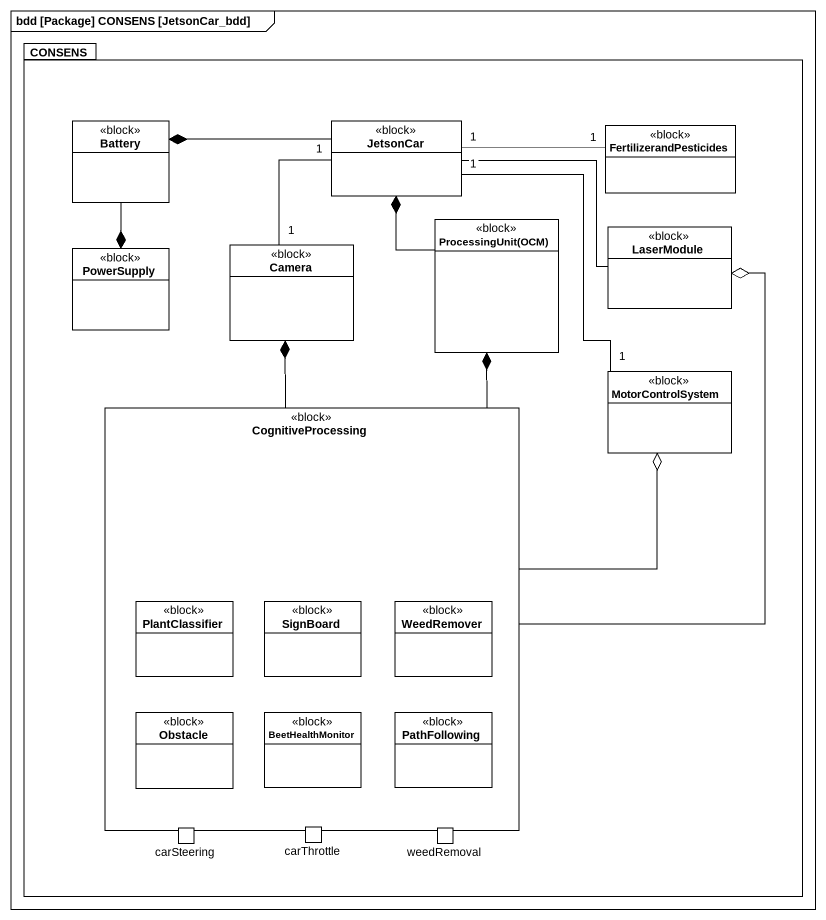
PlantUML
@startuml
mainframe bdd [Package] CONSENS [JetsonCar_bdd]
allowmixing
hide circle
hide empty members
package CONSENS {
  class Battery <<block>>
  class JetsonCar <<block>>
  class FertilizerandPesticides <<block>>
  class PowerSupply <<block>>
  class Camera <<block>>
  class "ProcessingUnit(OCM)" as ProcessingUnit_OCM <<block>>
  class LaserModule <<block>>
  class MotorControlSystem <<block>>
  rectangle CognitiveProcessing <<block>> {
    class PlantClassifier <<block>>
    class SignBoard <<block>>
    class WeedRemover <<block>>
    class Obstacle <<block>>
    class BeetHealthMonitor <<block>>
    class PathFollowing <<block>>
    port carSteering
    port carThrottle
    port weedRemoval
  }
}
Battery --* PowerSupply
JetsonCar -left-* Battery
FertilizerandPesticides "1" -left- "1" JetsonCar
Camera "1" -up- "1" JetsonCar
ProcessingUnit_OCM -up-* JetsonCar
LaserModule -left- JetsonCar
MotorControlSystem "1" -up- "1" JetsonCar
CognitiveProcessing -up-* Camera
CognitiveProcessing -up-* ProcessingUnit_OCM
CognitiveProcessing -up-o LaserModule
CognitiveProcessing -right-o MotorControlSystem
@enduml
